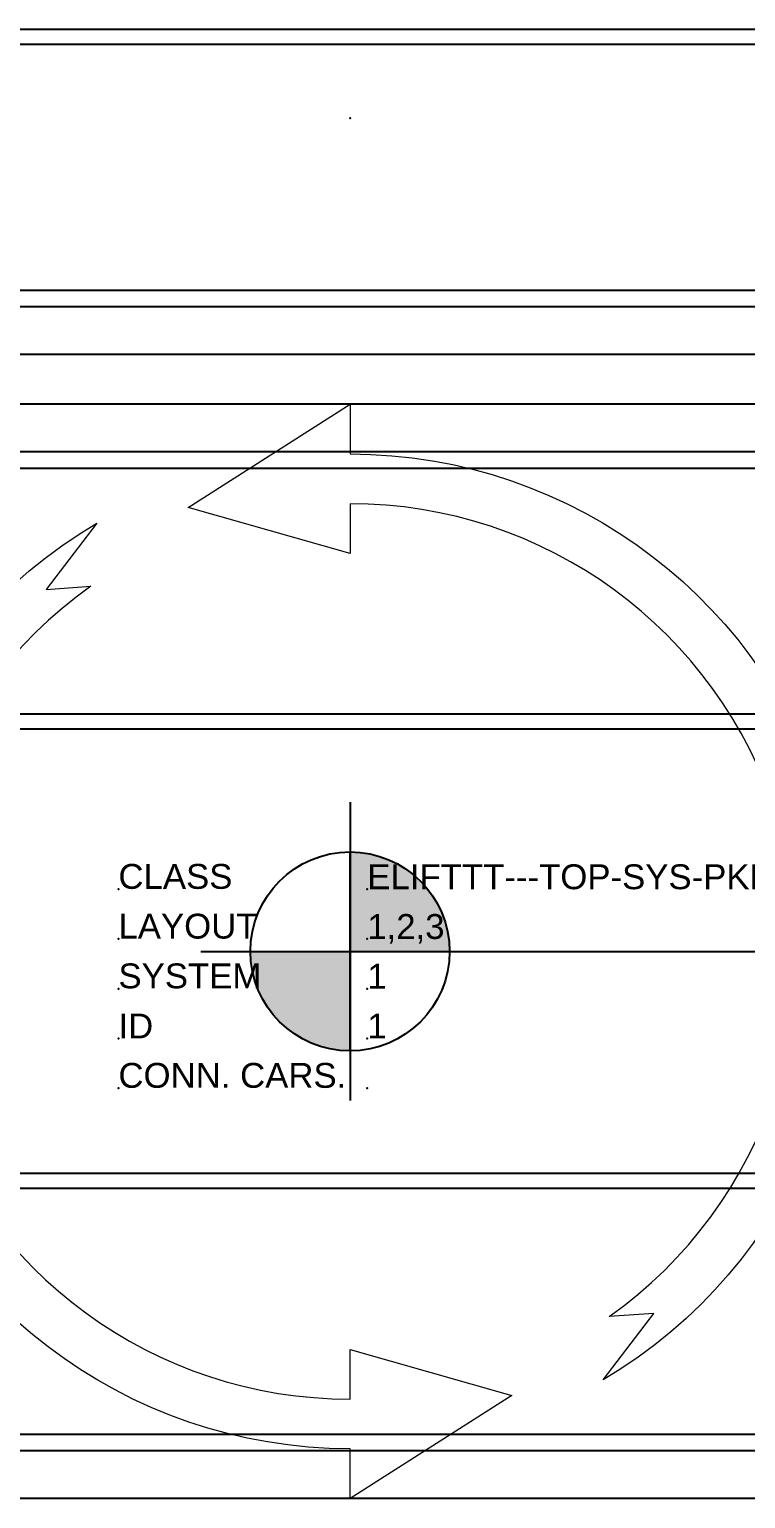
# Model space of a CAD drawing. Header units: millimetres. Extents: x 1005 to 7315, y -2950 to 6147.
# Drawn here: x 1267.4 to 1411.3, y -680.1 to -384.7 of the extents above; entities that cross this region are included whole.
import ezdxf

# ---------------------------------------------------------------- set-up
doc = ezdxf.new("R2010")
doc.units = ezdxf.units.MM
doc.set_wipeout_variables(frame=1)
doc.linetypes.add('PHANTOM', pattern=[12.7, 6.35, -1.27, 1.27, -1.27, 1.27, -1.27])
for name, color, linetype in [('PK24E', 7, 'Continuous'), ('PK24E-DATA', 7, 'Continuous'), ('PKE24E-HIDDEN', 7, 'Continuous')]:
    doc.layers.add(name, color=color, linetype=linetype)
for name, color, linetype, true_color in [('PK24E-COMP-PALLET', 132, 'Continuous', 0x00b7c8), ('PK24E-HELPER', 253, 'PHANTOM', 0xa1a1a1), ('PK24E-SYS-LIFT', 31, 'Continuous', 0xffcc5a)]:
    doc.layers.add(name, color=color, linetype=linetype, true_color=true_color)
doc.layers.add('PK24E-TTARROW', color=20, linetype='Continuous', lineweight=20, true_color=0xf54b32)
doc.styles.get("Standard").update_dxf_attribs({"font": 'arial.ttf'})

# ---------------------------------------------------------------- blocks, each defined once
blk = doc.blocks.new('ELIFTTT-CHASIS--TOP-COMP-PKE24')
at = {"layer": 'PK24E-HELPER'}
blk.add_point((0, 167.5), dxfattribs=at)
at = {"layer": 'PK24E-SYS-LIFT'}
for p, q in [((249.75, 84.5), (68.85, 84.5)), ((68.85, -84.5), (171.2, -84.5))]:
    blk.add_line(p, q, dxfattribs=at)
for radius in [109, 60]:
    blk.add_circle((0, 0), radius, dxfattribs=at)
blk = doc.blocks.new('ELIFTTT-TT--TOP-COMP-PKE24')
at = {"layer": 'PK24E-SYS-LIFT'}
for p, q in [((-18.75, 89.5), (-18.75, 84.5)), ((-11.25, 89.5), (-18.75, 89.5)), ((-11.25, 84.5), (-11.25, 89.5)), ((-3.6, 89.5), (-3.6, 84.5)), ((-3.6, 89.5), (-3.58, 89.5)), ((-3.58, 89.5), (-3.58, 84.5)), ((-0.17, 89.5), (-3.58, 89.5)), ((-0.17, 84.5), (-0.17, 89.5)), ((-0.17, 89.5), (0.17, 89.5)), ((0.17, 89.5), (0.17, 84.5)), ((3.58, 89.5), (0.17, 89.5)), ((3.58, 84.5), (3.58, 89.5)), ((3.58, 89.5), (3.6, 89.5)), ((3.6, 84.5), (3.6, 89.5)), ((11.25, 89.5), (11.25, 84.5)), ((18.75, 89.5), (11.25, 89.5)), ((18.75, 84.5), (18.75, 89.5)), ((230.5, 84.5), (-230.5, 84.5)), ((77.6, 74.5), (-77.6, 74.5)), ((77.6, -74.5), (77.6, 74.5)), ((-59.96, 2.25), (-77.6, 2.25)), ((77.6, 2.25), (59.96, 2.25)), ((-77.6, -2.25), (-59.96, -2.25)), ((59.96, -2.25), (77.6, -2.25)), ((-77.6, -74.5), (77.6, -74.5)), ((230.5, -84.5), (-230.5, -84.5)), ((-18.75, -84.5), (-18.75, -89.5)), ((-11.25, -89.5), (-11.25, -84.5)), ((-3.6, -84.5), (-3.6, -89.5)), ((-3.58, -84.5), (-3.58, -89.5)), ((-0.17, -89.5), (-0.17, -84.5)), ((0.17, -84.5), (0.17, -89.5)), ((3.58, -89.5), (3.58, -84.5)), ((3.6, -89.5), (3.6, -84.5)), ((11.25, -84.5), (11.25, -89.5)), ((18.75, -89.5), (18.75, -84.5)), ((-11.25, -89.5), (-18.75, -89.5)), ((-3.58, -89.5), (-3.6, -89.5)), ((-0.17, -89.5), (-3.58, -89.5)), ((0.17, -89.5), (-0.17, -89.5)), ((3.58, -89.5), (0.17, -89.5)), ((3.6, -89.5), (3.58, -89.5)), ((18.75, -89.5), (11.25, -89.5))]:
    blk.add_line(p, q, dxfattribs=at)
for radius, start, end in [(109, 50.8258, 129.1742), (60, 2.1491, 177.8509), (60, 182.1491, 270), (60, 270, 357.8509), (109, 230.8258, 309.1742)]:
    blk.add_arc((0, 0), radius, start, end, dxfattribs=at)
blk = doc.blocks.new('*U9')
blk.add_wipeout([(-262.27, 110), (262.27, 110), (267.5, 96.99), (267.5, -96.99), (262.27, -110), (-262.27, -110), (-267.5, -96.99), (-267.5, 96.99)])
at = {"layer": 'PK24E-COMP-PALLET'}
for p, q in [((262.27, 110), (-262.27, 110)), ((249.45, 100.42), (-249.45, 100.42)), ((249.45, 97.11), (-249.45, 97.11)), ((249.45, 47.67), (-249.45, 47.67)), ((249.45, 44.65), (-249.45, 44.65)), ((249.45, -44.65), (-249.45, -44.65)), ((249.45, -47.67), (-249.45, -47.67)), ((249.45, -97.11), (-249.45, -97.11)), ((249.45, -100.42), (-249.45, -100.42)), ((262.27, -110), (-262.27, -110))]:
    blk.add_line(p, q, dxfattribs=at)
at = {"layer": 'PK24E-HELPER'}
blk.add_point((0, 0), dxfattribs=at)
blk = doc.blocks.new('*U10')
for p in [(0, 0), (50, 0), (0, -10), (0, -10), (50, -10), (50, -10), (0, -20), (0, -20), (50, -20), (50, -20), (0, -30), (0, -30), (50, -30), (50, -30), (0, -40), (50, -40)]:
    blk.add_point(p)
blk = doc.blocks.new('TTARROW---TOP-DECOR-PK24')
at = {"layer": 'PK24E-TTARROW'}
for points in [[(0, 90), (0, 80), (-32.49, 89.27), (0, 110), (0, 100, -0.763437), (50.85, -86.11), (61.06, -72.77), (52.06, -73.42, 0.73095)], [(0, -90), (0, -80), (32.49, -89.27), (0, -110), (0, -100, -0.763437), (-50.85, 86.11), (-61.06, 72.77), (-52.06, 73.42, 0.73095)]]:
    blk.add_lwpolyline(points, format="xyb", close=True, dxfattribs=at)
blk = doc.blocks.new('ELIFTTT---TOP-SYS-PKE24')
for name in ['ELIFTTT-CHASIS--TOP-COMP-PKE24', 'ELIFTTT-TT--TOP-COMP-PKE24']:
    blk.add_blockref(name, (0, 0))
blk.add_blockref('*U9', (0, 0))
blk.add_blockref('TTARROW---TOP-DECOR-PK24', (0, 0))
at = {"layer": 'PK24E-DATA'}
blk.add_blockref('*U10', (-46.53, 12.51), dxfattribs=at)
at = {"layer": 'PK24E-DATA', "char_height": 5, "attachment_point": 7}
for s, width, insert in [('CLASS', 42.8552, (-46.53, 12.51)), ('LAYOUT', 42.8552, (-46.53, 2.51)), ('SYSTEM', 42.8552, (-46.53, -7.49)), ('ID', 42.8552, (-46.53, -17.49)), ('CONN. CARS.', 47.9389, (-46.53, -27.49))]:
    blk.add_mtext_dynamic_manual_height_columns(s, width=width, gutter_width=17.5, heights=[0], dxfattribs=dict(at, insert=insert))
at = {"layer": 'PK24E-DATA'}
for tag, p in [('COMP_TYPE', (3.47, 12.51)), ('LAYOUT_ID', (3.47, 2.51)), ('SYSTEM_ID', (3.47, -7.49)), ('CARRIER_ID', (3.47, -17.49)), ('CON_CARS', (3.47, -27.49))]:
    blk.add_attdef(tag, p, '', height=5, dxfattribs=at)
blk = doc.blocks.new('*U18')
at = {"layer": 'PK24E-COMP-PALLET'}
for p, q in [((249.45, -44.65), (-249.45, -44.65)), ((249.45, -47.67), (-249.45, -47.67)), ((249.45, -97.11), (-249.45, -97.11)), ((249.45, -100.42), (-249.45, -100.42)), ((262.27, -110), (-262.27, -110))]:
    blk.add_line(p, q, dxfattribs=at)
blk = doc.blocks.new('*U77')
at = {"layer": 'PK24E-HELPER'}
blk.add_point((0, -230), dxfattribs=at)
at = {"layer": 'PK24E'}
blk.add_blockref('*U18', (0, 0), dxfattribs=at)
at = {"layer": 'PK24E-DATA'}
for tag, p in [('COMP_TYPE', (0.83, 27.92)), ('LAYOUT_ID', (0.83, 17.92)), ('SYSTEM_ID', (0.83, 7.92)), ('CARRIER_ID', (0.83, -2.08)), ('CAR_TYPE', (0.83, -12.08))]:
    blk.add_attdef(tag, p, '', height=5, dxfattribs=at)
blk = doc.blocks.new('*U132')
at = {"layer": 'PK24E-HELPER'}
blk.add_point((0, -230), dxfattribs=at)
at = {"layer": 'PK24E-DATA'}
for tag, p in [('COMP_TYPE', (0.83, 27.92)), ('LAYOUT_ID', (0.83, 17.92)), ('SYSTEM_ID', (0.83, 7.92)), ('CARRIER_ID', (0.83, -2.08)), ('CAR_TYPE', (0.83, -12.08))]:
    blk.add_attdef(tag, p, '', height=5, dxfattribs=at)
blk = doc.blocks.new('*U66')
for p in [(0, 0), (50, 0), (0, -10), (0, -10), (50, -10), (50, -10), (0, -20), (0, -20), (50, -20), (50, -20), (0, -30), (50, -30)]:
    blk.add_point(p)
blk = doc.blocks.new('LAYOUT----DATA-PK24')
at = {"layer": 'PK24E'}
h = blk.add_hatch(color=4, dxfattribs=at)
h.dxf.hatch_style = 1
h.paths.add_polyline_path([(-20, 0, 0.414214), (0, -20), (0, 0)])
h.paths.add_polyline_path([(0, 0), (20, 0, 0.414214), (0, 20)])
at = {"layer": 'PK24E', "color": 4}
for p, q in [((0, 30), (0, -30)), ((0, -20), (0, 20)), ((-30, 0), (220, 0))]:
    blk.add_line(p, q, dxfattribs=at)
blk.add_circle((0, 0), 20, dxfattribs=at)
at = {"layer": 'PKE24E-HIDDEN'}
blk.add_blockref('*U66', (170, 0), dxfattribs=at)
at = {"layer": 'PK24E-DATA'}
for tag, p in [('LAYOUT_ID', (170, 0)), ('LEVEL', (170, -10)), ('COMP_TYPE', (170, -20))]:
    blk.add_attdef(tag, p, '', height=5, dxfattribs=at)

msp = doc.modelspace()

# ---------------------------------------------------------------- block references
msp.add_blockref('ELIFTTT---TOP-SYS-PKE24', (1331.836, -570.087)).add_auto_attribs({'COMP_TYPE': 'ELIFTTT---TOP-SYS-PKE24', 'LAYOUT_ID': '1,2,3', 'SYSTEM_ID': '1', 'CARRIER_ID': '1'})

# ---------------------------------------------------------------- next in the draw order: block references
msp.add_blockref('*U77', (1331.836, -340.087))
msp.add_blockref('LAYOUT----DATA-PK24', (1331.836, -570.087)).add_auto_attribs({'COMP_TYPE': 'LAYOUT----DATA-PK24', 'LAYOUT_ID': '1,2,3', 'LEVEL': 'L1,L2,L3'})
at = {"xscale": -1, "rotation": 180}
msp.add_blockref('*U132', (1331.836, -800.087), dxfattribs=at)

doc.saveas('drawing.dxf')
